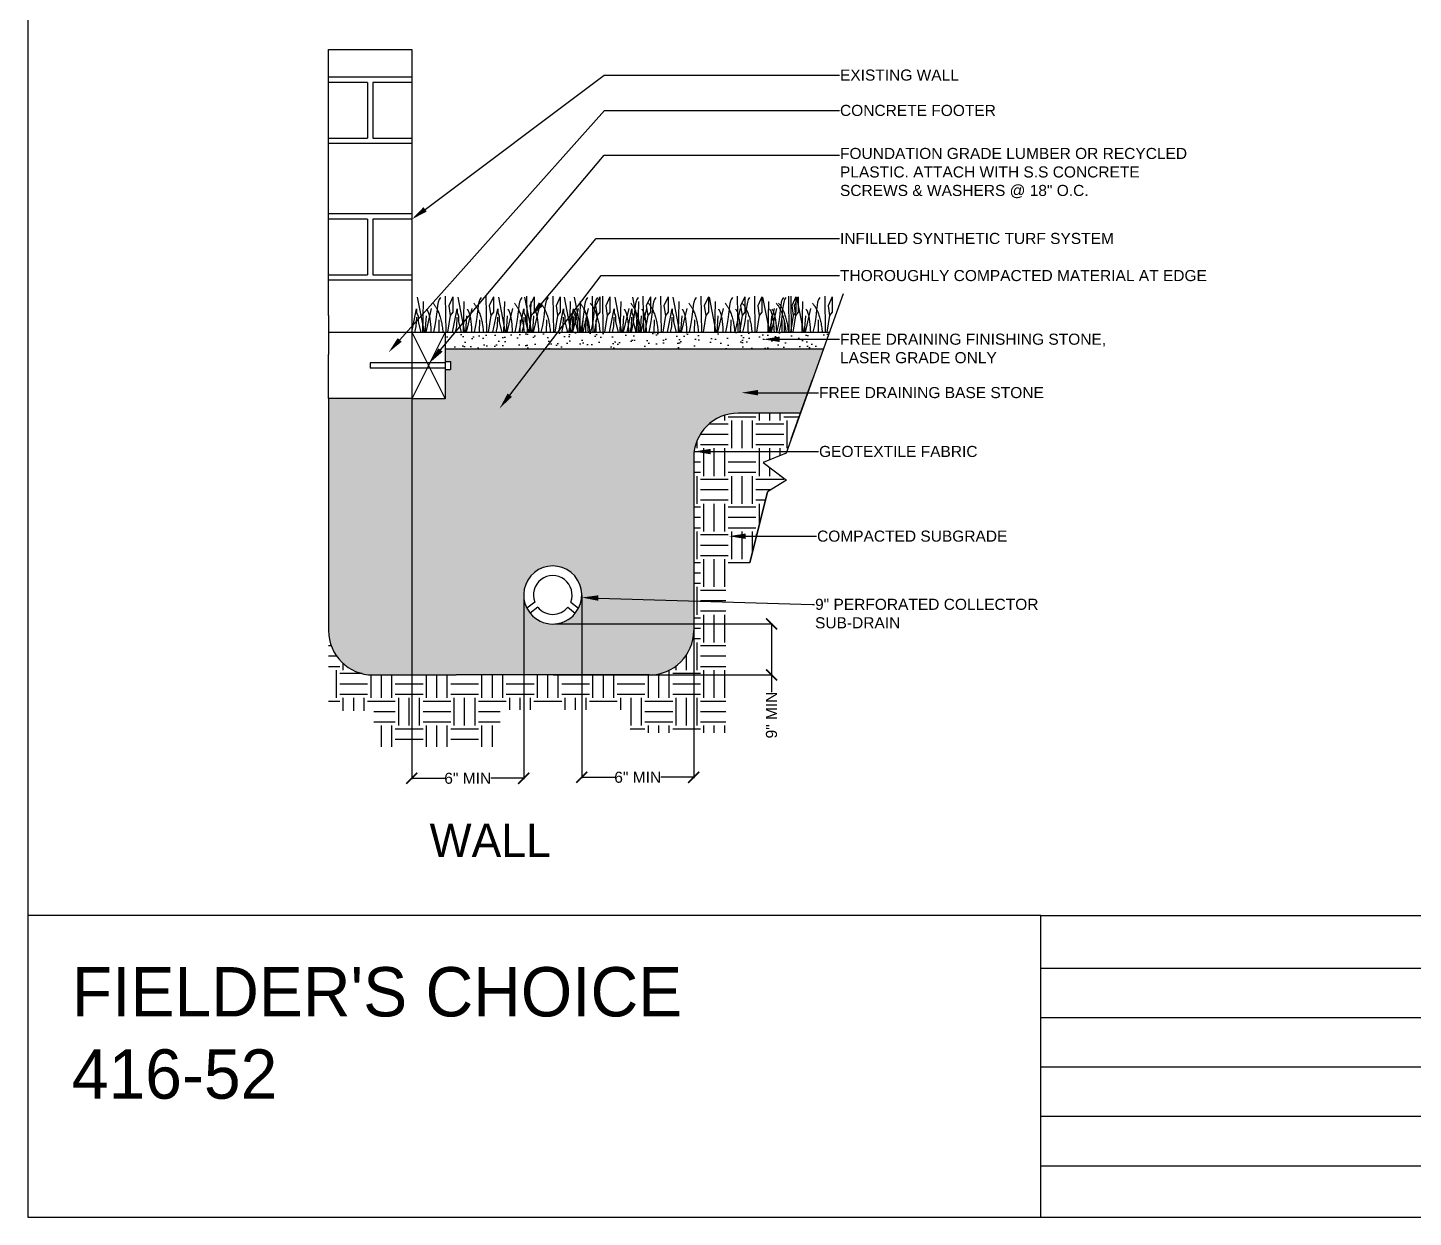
# Model space of a CAD drawing. Header units: inches. Extents: x 0 to 21.9, y 0 to 8.2.
# Drawn here: x -0.04 to 5.22, y -0.04 to 4.48 of the extents above; entities that cross this region are included whole.
import ezdxf
from ezdxf import colors
from ezdxf.entities.mleader import LeaderData, LeaderLine
from ezdxf.math import Vec2, Vec3

# ---------------------------------------------------------------- set-up
doc = ezdxf.new("R2010")
doc.units = ezdxf.units.IN
doc.header["$LTSCALE"] = 0.25
doc.header["$MEASUREMENT"] = 0
doc.linetypes.add('ACAD_ISO04W100', pattern=[30, 24, -3, 0, -3])
doc.layers.add('detail', color=7, linetype='Continuous')
doc.styles.add('Annotative', font='arial.ttf')
doc.styles.get("Standard").update_dxf_attribs({"font": 'bgothl.ttf'})
doc.dimstyles.new('Copy of Standard', dxfattribs={"dimtxt": 2, "dimasz": 2, "dimexe": 0.18, "dimexo": 0.0625, "dimgap": 0.09, "dimtad": 0, "dimdec": 4, "dimzin": 0, "dimdsep": 46, "dimlunit": 4, "dimtxsty": 'Standard', "dimblk": 'ARCHTICK', "dimcen": 0.09, "dimadec": 0, "dimazin": 0, "dimtfac": 1, "dimtdec": 4, "dimtofl": 0, "dimtmove": 0, "dimatfit": 3, "dimfxl": 1, "dimtolj": 1, "dimtzin": 0, "dimarcsym": 0})

# ---------------------------------------------------------------- blocks, each defined once
blk = doc.blocks.new('_ArchTick')
at = {"color": 0, "linetype": 'ByBlock', "const_width": 0.15}
blk.add_lwpolyline([(-0.5, -0.5), (0.5, 0.5)], dxfattribs=at)
blk = doc.blocks.new('*D20')
at = {"color": 0, "lineweight": -2, "transparency": 16777216}
for p, q in [((2.0641, 2.3206), (2.0641, 1.6254)), ((2.4891, 2.3206), (2.4891, 1.6254)), ((2.0641, 1.6292), (2.1893, 1.6292)), ((2.4891, 1.6292), (2.364, 1.6292))]:
    blk.add_line(p, q, dxfattribs=at)
at = {"layer": 'Defpoints', "color": 0, "transparency": 16777216}
for p in [(2.0641, 2.3219), (2.4891, 2.3219), (2.4891, 1.6292)]:
    blk.add_point(p, dxfattribs=at)
at = {"color": 0, "lineweight": -2, "transparency": 16777216, "xscale": 0.04214501527345906, "yscale": 0.04214501527345906, "zscale": 0.04214501527345906, "rotation": 180}
blk.add_blockref('_ArchTick', (2.0641, 1.6292), dxfattribs=at)
at = {"color": 0, "lineweight": -2, "transparency": 16777216, "xscale": 0.04214501527345906, "yscale": 0.04214501527345906, "zscale": 0.04214501527345906}
blk.add_blockref('_ArchTick', (2.4891, 1.6292), dxfattribs=at)
at = {"color": 0, "transparency": 16777216, "insert": (2.2766, 1.6292), "char_height": 0.04215, "attachment_point": 5, "style": 'Annotative'}
blk.add_mtext('\\A1;6" MIN', dxfattribs=at)
blk = doc.blocks.new('*D21')
at = {"color": 0, "lineweight": -2, "transparency": 16777216}
for p, q in [((1.4185, 2.8132), (1.4185, 1.6216)), ((1.8435, 2.3206), (1.8435, 1.6216)), ((1.4185, 1.6254), (1.5437, 1.6254)), ((1.8435, 1.6254), (1.7183, 1.6254))]:
    blk.add_line(p, q, dxfattribs=at)
at = {"layer": 'Defpoints', "color": 0, "transparency": 16777216}
for p in [(1.4185, 2.8145), (1.8435, 2.3219), (1.4185, 1.6254)]:
    blk.add_point(p, dxfattribs=at)
at = {"color": 0, "lineweight": -2, "transparency": 16777216, "xscale": 0.04214501527345906, "yscale": 0.04214501527345906, "zscale": 0.04214501527345906, "rotation": 180}
blk.add_blockref('_ArchTick', (1.4185, 1.6254), dxfattribs=at)
at = {"color": 0, "lineweight": -2, "transparency": 16777216, "xscale": 0.04214501527345906, "yscale": 0.04214501527345906, "zscale": 0.04214501527345906}
blk.add_blockref('_ArchTick', (1.8435, 1.6254), dxfattribs=at)
at = {"color": 0, "transparency": 16777216, "insert": (1.631, 1.6254), "char_height": 0.04215, "attachment_point": 5, "style": 'Annotative'}
blk.add_mtext('\\A1;6" MIN', dxfattribs=at)
blk = doc.blocks.new('*D22')
at = {"color": 0, "lineweight": -2, "transparency": 16777216}
for p, q in [((1.9613, 2.2118), (2.7886, 2.2118)), ((2.7848, 2.2118), (2.7848, 2.0182)), ((1.9551, 2.0182), (2.7886, 2.0182)), ((2.7848, 2.0182), (2.7848, 1.9531))]:
    blk.add_line(p, q, dxfattribs=at)
at = {"layer": 'Defpoints', "color": 0, "transparency": 16777216}
for p in [(1.96, 2.2118), (1.9538, 2.0182), (2.7848, 2.0182)]:
    blk.add_point(p, dxfattribs=at)
at = {"color": 0, "lineweight": -2, "transparency": 16777216, "xscale": 0.04214501527345906, "yscale": 0.04214501527345906, "zscale": 0.04214501527345906}
for p, rotation in [((2.7848, 2.2118), 90), ((2.7848, 2.0182), 270)]:
    blk.add_blockref('_ArchTick', p, dxfattribs=dict(at, rotation=rotation))
at = {"color": 0, "transparency": 16777216, "insert": (2.7848, 1.8659), "char_height": 0.04215, "attachment_point": 5, "rotation": 90, "style": 'Annotative'}
blk.add_mtext('\\A1;9" MIN', dxfattribs=at)

msp = doc.modelspace()

# ---------------------------------------------------------------- hatches: boundary and pattern name
h = msp.add_hatch()
h.set_pattern_fill('AR-SAND', color=256, scale=1.5, angle=90)
h.set_pattern_definition([(127.5, (-3882.573967, 336.351594), (-0.0609045129, -0.001991142), [0, -0.0480453174, 0, -0.0537348945, 0, -0.05136423736]), (97.5, (-3882.57397, 336.351594), (-0.0892045418, 0.0559404497), [0, -0.0259191844, 0, -0.0433040032, 0, -0.01659459976]), (57.5, (-3882.57397, 336.312715), (-0.0001788757, 0.09843416725), [0, -0.0158043807, 0, -0.0568957706, 0, -0.0742805894]), (47.5, (-3882.57397, 336.312715), (-0.0277422376, 0.0950199387), [0, -0.00790219036, 0, -0.0372983385, 0, -0.04267182796])])
h.paths.add_polyline_path([(2.9818362, 3.2570441), (3.0044968, 3.3202616), (1.5449284, 3.3202616), (1.5449284, 3.2570441)])
h = msp.add_hatch()
h.set_pattern_fill('GRAVEL', color=251, scale=6, angle=90)
h.set_pattern_definition([(318.0127875, (-3889.400875, 341.932234), (1.137915412383, -1.011480366563), [0.0170100653, -1.6839995075]), (274.96974073, (-3889.388232, 341.9208553), (-0.12643504582, 1.5172205498445), [0.029189806, -2.8897898945]), (222.51044708, (-3889.385703, 341.891775), (1.390785504024, 1.264350458204), [0.0205821082, -2.0376313197]), (357.273689, (-3889.3540944, 341.8424656), (-2.528700916408, 0.12643504582), [0.026581451, -2.6315631647]), (22.83365418, (-3889.327543, 341.841201), (-1.517220549845, -0.632175229102), [0.026065217, -2.5804600266]), (87.273689, (-3889.3035203, 341.851316), (-0.12643504582, -2.528700916408), [0.026581451, -2.6315631647]), (127.69424047, (-3889.302256, 341.8778674), (1.264350458204, -1.643655595665), [0.0351526094, -3.4801054875]), (162.25532837, (-3889.32375, 341.905683), (-2.7815710080483, 0.8850453207426), [0.0331876823, -3.285581749]), (211.42956562, (-3889.355359, 341.915798), (-1.643655595665, -1.011480366563), [0.026671473, -2.6404787405]), (265.2363583, (-3889.378117, 341.90189), (0.12643504582, 1.390785504024), [0.030449605, -1.4920299574]), (312.3974378, (-3889.3806457, 341.8715456), (1.390785504024, -1.5172205498445), [0.039377942, -3.8984191815]), (228.81407483, (-3889.35283, 341.967636), (-0.758610274922, -0.885045320743), [0.013440172, -1.330582801]), (261.46923439, (-3889.3616805, 341.9575214), (0.252870091641, 1.643655595665), [0.0255698444, -2.5314207133]), (315, (-3889.36547, 341.93223), (0.1264350458, -2e-17), [0.0178805706, -0.160925586]), (293.1985905, (-3889.380646, 341.923384), (-0.25287009164, 0.6321752291), [0.0096290402, -0.9532715814]), (21.8014095, (-3889.376853, 341.914534), (-0.37930513746, -0.12643504582), [0.0136174337, -0.6672561254]), (120.96375653, (-3889.36421, 341.91959), (-0.25287009164, 0.37930513746), [0.022117156, -0.715119514]), (251.5650512, (-3889.37559, 341.938556), (0.1264350458, 0.25287009164), [0.0159928954, -0.3838298255]), (106.38954033, (-3889.376853, 341.841201), (-0.379305137461, 1.264350458204), [0.02240429, -2.21803043]), (160.34617594, (-3889.383174, 341.862695), (1.390785504025, -0.505740183282), [0.0187959603, -1.860796123]), (23.1985905, (-3889.400875, 341.938556), (-0.6321752291, -0.25287009164), [0.019257954, -0.9436426676]), (73.61045967, (-3889.3831744, 341.946142), (-0.379305137461, -1.264350458204), [0.02240429, -2.21803043]), (69.4439548, (-3889.298463, 341.841201), (-0.25287009164, -0.6321752291), [0.0216052206, -1.0586562844]), (24.77514057, (-3889.290877, 341.861431), (-1.390785504024, -0.632175229102), [0.018102717, -1.792171645]), (156.8014095, (-3889.27444, 341.93982), (-0.6321752291, 0.25287009164), [0.019257954, -0.9436426676]), (107.35402464, (-3889.292141, 341.947407), (0.505740183282, -1.643655595665), [0.021194433, -2.098243145]), (159.4439548, (-3889.27444, 341.877867), (0.6321752291, -0.25287009164), [0.0108026103, -1.0694588947]), (191.3099325, (-3889.27444, 341.932234), (-0.50574018328, -0.12643504582), [0.006446923, -0.638247843]), (255.9637565, (-3889.280762, 341.93097), (0.12643504582, 0.37930513746), [0.026065217, -0.495239832]), (276.00900596, (-3889.287084, 341.905683), (-0.12643504582, 1.264350458204), [0.0241554155, -2.3913827432]), (33.6900675, (-3889.35283, 341.91959), (-0.25287009164, -0.12643504582), [0.018234715, -0.4376333255]), (83.15722659, (-3889.337658, 341.9297057), (0.252870091641, 2.1493957789464), [0.031835586, -3.1517175226]), (150.9453959, (-3889.333865, 341.961314), (0.885045320743, -0.50574018328), [0.0130172466, -1.288711222]), (180, (-3889.34524, 341.96764), (-0.126435046, -0.126435046), [0.0075861027, -0.118848943]), (210.25643716, (-3889.290877, 341.903154), (0.885045320743, 0.505740183282), [0.0175648623, -1.73892693]), (138.0127875, (-3889.306049, 341.894304), (-1.137915412383, 1.011480366563), [0.0340201306, -1.666989442]), (90, (-3889.33134, 341.91706), (-0.126435046, 0.126435046), [0.032873112, -0.093561934]), (55.30484647, (-3889.331336, 341.949935), (0.885045320743, 1.264350458204), [0.019991151, -1.9791224535]), (344.0546041, (-3889.319957, 341.966372), (0.50574018328, -0.12643504582), [0.0184091955, -0.902051832]), (297.64597536, (-3889.302256, 341.9613145), (1.264350458204, -2.402265870587), [0.029973324, -2.9673640436]), (265.42607874, (-3889.288348, 341.934763), (-0.1264350458204, -1.643655595665), [0.031709783, -3.139265034])])
h.paths.add_polyline_path([(1.5449284, 3.0673915), (1.4184933, 3.0673915), (1.4184933, 3.0687085), (1.1024057, 3.0687085), (1.1024057, 2.1868201, 0.414213562), (1.2709858, 2.0182401), (1.5870734, 2.0182401), (2.3205646, 2.0182401, 0.414213562), (2.4891447, 2.1868201), (2.4891447, 2.8443198, -0.414213562), (2.6577248, 3.0128999), (2.8943215, 3.0128999), (2.9818362, 3.2570441), (1.5449284, 3.2570441), (1.5449284, 3.2096309), (1.5660009, 3.2096309), (1.5660009, 3.1780222), (1.5449284, 3.1780222)])
h.paths.add_polyline_path([(2.0518471, 2.271351), (2.0395934, 2.2525644, -0.477502762), (1.8680446, 2.2525644), (1.8557909, 2.271351, -1.640800643)], flags=16)
h = msp.add_hatch()
h.set_pattern_fill('EARTH', color=22, scale=20, angle=90)
h.set_pattern_definition([(90, (-3889.27444, 336.35159), (-0.1053625382, 0.1053625382), [0.105362538, -0.105362538]), (90, (-3889.31395, 336.35159), (-0.1053625382, 0.1053625382), [0.105362538, -0.105362538]), (90, (-3889.35346, 336.35159), (-0.1053625382, 0.1053625382), [0.105362538, -0.105362538]), (180, (-3889.36663, 336.36476), (-0.1053625382, -0.1053625382), [0.105362538, -0.105362538]), (180, (-3889.36663, 336.40428), (-0.1053625382, -0.1053625382), [0.105362538, -0.105362538]), (180, (-3889.36663, 336.44379), (-0.1053625382, -0.1053625382), [0.105362538, -0.105362538])])
h.paths.add_polyline_path([(2.611361, 2.2862188), (2.4891447, 2.2862188), (2.4891447, 2.1868201, -0.414213562), (2.3205646, 2.0182401), (1.5870734, 2.0182401), (1.2709858, 2.0182401, -0.414213562), (1.1024057, 2.1868201), (1.1024057, 1.8823501), (1.2742922, 1.8823501), (1.2742922, 1.7448582), (1.7540862, 1.7448582), (1.7540862, 1.8858758), (2.2479874, 1.8858758), (2.2479874, 1.7977395), (2.611361, 1.7977395)])
h.paths.add_polyline_path([(2.8943215, 3.0128999), (2.6577248, 3.0128999, 0.414213562), (2.4891447, 2.8443198), (2.4891447, 2.2862188), (2.611361, 2.2862188), (2.611361, 2.4435217), (2.7023947, 2.4435217), (2.7692483, 2.7142939), (2.841394, 2.7582506), (2.7534228, 2.8250636), (2.8398307, 2.8608839)])

# ---------------------------------------------------------------- linework, layer by layer
at = {"color": 7}
for p, q in [((1.1024057, 3.3834791), (1.1024057, 4.3949595)), ((1.1024057, 4.3949595), (1.4184933, 4.3949595)), ((1.4184933, 4.3949595), (1.4184933, 3.3834791)), ((1.4184933, 4.289597), (1.1024057, 4.289597)), ((1.2499133, 4.2685245), (1.1024057, 4.2685245)), ((1.2499133, 4.2685245), (1.2499133, 4.0577994)), ((1.4184933, 4.2685245), (1.2709858, 4.2685245)), ((1.2709858, 4.2685245), (1.2709858, 4.0577994)), ((1.1024057, 4.0577994), (1.2499133, 4.0577994)), ((1.2709858, 4.0577994), (1.4184933, 4.0577994)), ((1.4184933, 4.0367269), (1.1024057, 4.0367269)), ((1.4184933, 3.7702824), (1.1024057, 3.7702824)), ((1.2499133, 3.7492099), (1.1024057, 3.7492099)), ((1.2499133, 3.7492099), (1.2499133, 3.5384848)), ((1.4184933, 3.7492099), (1.2709858, 3.7492099)), ((1.2709858, 3.7492099), (1.2709858, 3.5384848)), ((1.1024057, 3.5384848), (1.2499133, 3.5384848)), ((1.2709858, 3.5384848), (1.4184933, 3.5384848)), ((1.4184933, 3.5174123), (1.1024057, 3.5174123)), ((1.1024057, 3.3834791), (1.1024057, 3.2359716)), ((1.4184933, 3.3834791), (1.4184933, 3.3202616)), ((1.4184933, 3.3202616), (1.5449284, 3.3202616)), ((1.4184933, 3.3202616), (1.5449284, 3.0673915)), ((1.5449284, 3.3202616), (1.4184933, 3.0673915)), ((1.4184933, 3.3202616), (1.4184933, 2.8145214)), ((1.5449284, 3.3202616), (1.5449284, 3.0673915)), ((1.1024057, 3.0687085), (1.1024057, 3.2359716)), ((1.5449284, 3.2043628), (1.2604495, 3.2043628)), ((1.2604495, 3.2043628), (1.2604495, 3.1832903)), ((1.5449284, 3.1832903), (1.2604495, 3.1832903)), ((1.5449284, 3.2096309), (1.5660009, 3.2096309)), ((1.5449284, 3.1780222), (1.5660009, 3.1780222)), ((1.5660009, 3.2096309), (1.5660009, 3.1780222)), ((1.4184933, 3.0687085), (1.1024057, 3.0687085)), ((1.5449284, 3.0673915), (1.4184933, 3.0673915)), ((1.8853059, 2.2952098), (1.8557909, 2.271351)), ((1.8966367, 2.2756772), (1.8680446, 2.2525644)), ((2.0110013, 2.2756772), (2.0395934, 2.2525644)), ((2.0223322, 2.2952098), (2.0518471, 2.271351))]:
    msp.add_line(p, q, dxfattribs=at)
at = {"color": 92}
for p, q in [((1.4387507, 3.4531506), (1.4649991, 3.3202616)), ((1.4618498, 3.4369457), (1.458929, 3.3202616)), ((1.5458825, 3.4570792), (1.5478505, 3.3202616)), ((1.5743858, 3.4546234), (1.5586585, 3.4207396)), ((1.5586585, 3.4207396), (1.5640653, 3.3834182)), ((1.5743858, 3.4546234), (1.5743858, 3.4374366)), ((1.5743858, 3.4374366), (1.5743858, 3.3961867)), ((1.5929898, 3.4531506), (1.6192382, 3.3202616)), ((1.6160889, 3.4369457), (1.6131681, 3.3202616)), ((1.7001216, 3.4570792), (1.7020896, 3.3202616)), ((1.7286249, 3.4546234), (1.7128976, 3.4207396)), ((1.7128976, 3.4207396), (1.7183044, 3.3834182)), ((1.7286249, 3.4546234), (1.7286249, 3.4374366)), ((1.7286249, 3.4374366), (1.7286249, 3.3961867)), ((1.7472289, 3.4531506), (1.7734773, 3.3202616)), ((1.770328, 3.4369457), (1.7674071, 3.3202616)), ((1.8470289, 3.4531506), (1.8732773, 3.3202616)), ((1.8543607, 3.4570792), (1.8563287, 3.3202616)), ((1.882864, 3.4546234), (1.8671367, 3.4207396)), ((1.8671367, 3.4207396), (1.8725435, 3.3834182)), ((1.870128, 3.4369457), (1.8672072, 3.3202616)), ((1.882864, 3.4546234), (1.882864, 3.4374366)), ((1.882864, 3.4374366), (1.882864, 3.3961867)), ((1.9541608, 3.4570792), (1.9561288, 3.3202616)), ((1.982664, 3.4546234), (1.9669367, 3.4207396)), ((1.9669367, 3.4207396), (1.9723435, 3.3834182)), ((1.982664, 3.4546234), (1.982664, 3.4374366)), ((1.982664, 3.4374366), (1.982664, 3.3961867)), ((1.9967277, 3.4531506), (2.0229761, 3.3202616)), ((2.0198267, 3.4369457), (2.0169059, 3.3202616)), ((2.0352635, 3.4531506), (2.0615118, 3.3202616)), ((2.0583625, 3.4369457), (2.0554417, 3.3202616)), ((2.1038595, 3.4570792), (2.1058275, 3.3202616)), ((2.1323627, 3.4546234), (2.1166354, 3.4207396)), ((2.1166354, 3.4207396), (2.1220423, 3.3834182)), ((2.1323627, 3.4546234), (2.1323627, 3.4374366)), ((2.1323627, 3.4374366), (2.1323627, 3.3961867)), ((2.1423953, 3.4570792), (2.1443633, 3.3202616)), ((2.1708985, 3.4546234), (2.1551712, 3.4207396)), ((2.1551712, 3.4207396), (2.160578, 3.3834182)), ((2.1708985, 3.4546234), (2.1708985, 3.4374366)), ((2.1708985, 3.4374366), (2.1708985, 3.3961867)), ((2.1890866, 3.4531506), (2.215335, 3.3202616)), ((2.2121857, 3.4369457), (2.2092649, 3.3202616)), ((2.2562563, 3.4531506), (2.2825047, 3.3202616)), ((2.2793554, 3.4369457), (2.2764345, 3.3202616)), ((2.2962184, 3.4570792), (2.2981864, 3.3202616)), ((2.3247217, 3.4546234), (2.3089944, 3.4207396)), ((2.3089944, 3.4207396), (2.3144012, 3.3834182)), ((2.3247217, 3.4546234), (2.3247217, 3.4374366)), ((2.3247217, 3.4374366), (2.3247217, 3.3961867)), ((2.3633881, 3.4570792), (2.3653561, 3.3202616)), ((2.3918914, 3.4546234), (2.376164, 3.4207396)), ((2.376164, 3.4207396), (2.3815709, 3.3834182)), ((2.3918914, 3.4546234), (2.3918914, 3.4374366)), ((2.3918914, 3.4374366), (2.3918914, 3.3961867)), ((2.4096076, 3.4531506), (2.435856, 3.3202616)), ((2.4327066, 3.4369457), (2.4297858, 3.3202616)), ((2.5167394, 3.4570792), (2.5187074, 3.3202616)), ((2.5167394, 3.4570792), (2.5187074, 3.3202616)), ((2.5452426, 3.4546234), (2.5295153, 3.4207396)), ((2.5452426, 3.4546234), (2.5295153, 3.4207396)), ((2.5295153, 3.4207396), (2.5349222, 3.3834182)), ((2.5295153, 3.4207396), (2.5349222, 3.3834182)), ((2.5452426, 3.4546234), (2.5452426, 3.4374366)), ((2.5452426, 3.4546234), (2.5452426, 3.4374366)), ((2.5452426, 3.4374366), (2.5452426, 3.3961867)), ((2.5452426, 3.4374366), (2.5452426, 3.3961867)), ((2.5475607, 3.4531506), (2.573809, 3.3202616)), ((2.5475607, 3.4531506), (2.573809, 3.3202616)), ((2.5706597, 3.4369457), (2.5677389, 3.3202616)), ((2.5706597, 3.4369457), (2.5677389, 3.3202616)), ((2.6546925, 3.4570792), (2.6566605, 3.3202616)), ((2.6546925, 3.4570792), (2.6566605, 3.3202616)), ((2.6831957, 3.4546234), (2.6674684, 3.4207396)), ((2.6831957, 3.4546234), (2.6674684, 3.4207396)), ((2.6674684, 3.4207396), (2.6728753, 3.3834182)), ((2.6674684, 3.4207396), (2.6728753, 3.3834182)), ((2.6831957, 3.4546234), (2.6831957, 3.4374366)), ((2.6831957, 3.4546234), (2.6831957, 3.4374366)), ((2.6831957, 3.4374366), (2.6831957, 3.3961867)), ((2.6831957, 3.4374366), (2.6831957, 3.3961867)), ((2.7197962, 3.4570792), (2.7217642, 3.3202616)), ((2.7482995, 3.4546234), (2.7325722, 3.4207396)), ((2.7325722, 3.4207396), (2.737979, 3.3834182)), ((2.7482995, 3.4546234), (2.7482995, 3.4374366)), ((2.7482995, 3.4374366), (2.7482995, 3.3961867)), ((2.7506175, 3.4531506), (2.7768659, 3.3202616)), ((2.7737166, 3.4369457), (2.7707958, 3.3202616)), ((2.8487286, 3.4570792), (2.8506966, 3.3202616)), ((2.8577493, 3.4570792), (2.8597173, 3.3202616)), ((2.8772318, 3.4546234), (2.8615045, 3.4207396)), ((2.8615045, 3.4207396), (2.8669114, 3.3834182)), ((2.8862526, 3.4546234), (2.8705253, 3.4207396)), ((2.8705253, 3.4207396), (2.8759321, 3.3834182)), ((2.8772318, 3.4546234), (2.8772318, 3.4374366)), ((2.8772318, 3.4374366), (2.8772318, 3.3961867)), ((2.8795499, 3.4531506), (2.9057982, 3.3202616)), ((2.8862526, 3.4546234), (2.8862526, 3.4374366)), ((2.8862526, 3.4374366), (2.8862526, 3.3961867)), ((2.9026489, 3.4369457), (2.8997281, 3.3202616)), ((2.9866817, 3.4570792), (2.9886497, 3.3202616)), ((3.0151849, 3.4546234), (2.9994576, 3.4207396)), ((2.9994576, 3.4207396), (3.0048644, 3.3834182)), ((3.0151849, 3.4546234), (3.0151849, 3.4374366)), ((3.0151849, 3.4374366), (3.0151849, 3.3961867)), ((1.4184933, 3.3202616), (1.4362953, 3.4089541)), ((1.4358047, 3.3780169), (1.4343303, 3.3421683)), ((1.4362953, 3.4089541), (1.4362953, 3.3952037)), ((1.4362953, 3.3952037), (1.4421927, 3.3814545)), ((1.4421927, 3.3814545), (1.4421927, 3.3593562)), ((1.4726608, 3.3824364), (1.4684089, 3.3202616)), ((1.492318, 3.4104268), (1.4713331, 3.3202616)), ((1.5640653, 3.3834182), (1.5538515, 3.3202616)), ((1.5743858, 3.3961867), (1.5640653, 3.3834182)), ((1.5727324, 3.3202616), (1.5905343, 3.4089541)), ((1.5900438, 3.3780169), (1.5885694, 3.3421683)), ((1.5905343, 3.4089541), (1.5905343, 3.3952037)), ((1.5905343, 3.3952037), (1.5964318, 3.3814545)), ((1.5964318, 3.3814545), (1.5964318, 3.3593562)), ((1.6268999, 3.3824364), (1.622648, 3.3202616)), ((1.6465571, 3.4104268), (1.6255722, 3.3202616)), ((1.7183044, 3.3834182), (1.7080905, 3.3202616)), ((1.7286249, 3.3961867), (1.7183044, 3.3834182)), ((1.7269715, 3.3202616), (1.7447734, 3.4089541)), ((1.7442829, 3.3780169), (1.7428085, 3.3421683)), ((1.7447734, 3.4089541), (1.7447734, 3.3952037)), ((1.7447734, 3.3952037), (1.7506708, 3.3814545)), ((1.7506708, 3.3814545), (1.7506708, 3.3593562)), ((1.781139, 3.3824364), (1.7768871, 3.3202616)), ((1.8007961, 3.4104268), (1.7798113, 3.3202616)), ((1.8267715, 3.3202616), (1.8445735, 3.4089541)), ((1.8440829, 3.3780169), (1.8426086, 3.3421683)), ((1.8445735, 3.4089541), (1.8445735, 3.3952037)), ((1.8445735, 3.3952037), (1.8504709, 3.3814545)), ((1.8504709, 3.3814545), (1.8504709, 3.3593562)), ((1.8725435, 3.3834182), (1.8623296, 3.3202616)), ((1.882864, 3.3961867), (1.8725435, 3.3834182)), ((1.880939, 3.3824364), (1.8766871, 3.3202616)), ((1.9005962, 3.4104268), (1.8796113, 3.3202616)), ((1.9723435, 3.3834182), (1.9621297, 3.3202616)), ((1.982664, 3.3961867), (1.9723435, 3.3834182)), ((1.9764703, 3.3202616), (1.9942722, 3.4089541)), ((1.9937816, 3.3780169), (1.9923073, 3.3421683)), ((1.9942722, 3.4089541), (1.9942722, 3.3952037)), ((1.9942722, 3.3952037), (2.0001696, 3.3814545)), ((2.0001696, 3.3814545), (2.0001696, 3.3593562)), ((2.015006, 3.3202616), (2.032808, 3.4089541)), ((2.0306378, 3.3824364), (2.0263859, 3.3202616)), ((2.0502949, 3.4104268), (2.02931, 3.3202616)), ((2.0323174, 3.3780169), (2.0308431, 3.3421683)), ((2.032808, 3.4089541), (2.032808, 3.3952037)), ((2.032808, 3.3952037), (2.0387054, 3.3814545)), ((2.0387054, 3.3814545), (2.0387054, 3.3593562)), ((2.0691735, 3.3824364), (2.0649217, 3.3202616)), ((2.0888307, 3.4104268), (2.0678458, 3.3202616)), ((2.1220423, 3.3834182), (2.1118284, 3.3202616)), ((2.1323627, 3.3961867), (2.1220423, 3.3834182)), ((2.160578, 3.3834182), (2.1503642, 3.3202616)), ((2.1708985, 3.3961867), (2.160578, 3.3834182)), ((2.1688292, 3.3202616), (2.1866312, 3.4089541)), ((2.1861406, 3.3780169), (2.1846662, 3.3421683)), ((2.1866312, 3.4089541), (2.1866312, 3.3952037)), ((2.1866312, 3.3952037), (2.1925286, 3.3814545)), ((2.1925286, 3.3814545), (2.1925286, 3.3593562)), ((2.2229967, 3.3824364), (2.2187448, 3.3202616)), ((2.2426539, 3.4104268), (2.221669, 3.3202616)), ((2.2359989, 3.3202616), (2.2538008, 3.4089541)), ((2.2533103, 3.3780169), (2.2518359, 3.3421683)), ((2.2538008, 3.4089541), (2.2538008, 3.3952037)), ((2.2538008, 3.3952037), (2.2596982, 3.3814545)), ((2.2596982, 3.3814545), (2.2596982, 3.3593562)), ((2.2901664, 3.3824364), (2.2859145, 3.3202616)), ((2.3098235, 3.4104268), (2.2888387, 3.3202616)), ((2.3144012, 3.3834182), (2.3041874, 3.3202616)), ((2.3247217, 3.3961867), (2.3144012, 3.3834182)), ((2.3815709, 3.3834182), (2.371357, 3.3202616)), ((2.3918914, 3.3961867), (2.3815709, 3.3834182)), ((2.3893502, 3.3202616), (2.4071521, 3.4089541)), ((2.4066615, 3.3780169), (2.4051872, 3.3421683)), ((2.4071521, 3.4089541), (2.4071521, 3.3952037)), ((2.4071521, 3.3952037), (2.4130495, 3.3814545)), ((2.4130495, 3.3814545), (2.4130495, 3.3593562)), ((2.4435177, 3.3824364), (2.4392658, 3.3202616)), ((2.4631748, 3.4104268), (2.44219, 3.3202616)), ((2.4631748, 3.4104268), (2.44219, 3.3202616)), ((2.5349222, 3.3834182), (2.5247083, 3.3202616)), ((2.5349222, 3.3834182), (2.5247083, 3.3202616)), ((2.5452426, 3.3961867), (2.5349222, 3.3834182)), ((2.5452426, 3.3961867), (2.5349222, 3.3834182)), ((2.5814708, 3.3824364), (2.5772189, 3.3202616)), ((2.5814708, 3.3824364), (2.5772189, 3.3202616)), ((2.6011279, 3.4104268), (2.580143, 3.3202616)), ((2.6011279, 3.4104268), (2.580143, 3.3202616)), ((2.6662317, 3.4104268), (2.6452468, 3.3202616)), ((2.6728753, 3.3834182), (2.6626614, 3.3202616)), ((2.6728753, 3.3834182), (2.6626614, 3.3202616)), ((2.6831957, 3.3961867), (2.6728753, 3.3834182)), ((2.6831957, 3.3961867), (2.6728753, 3.3834182)), ((2.737979, 3.3834182), (2.7277652, 3.3202616)), ((2.7482995, 3.3961867), (2.737979, 3.3834182)), ((2.795164, 3.4104268), (2.7741791, 3.3202616)), ((2.7845276, 3.3824364), (2.7802757, 3.3202616)), ((2.8041848, 3.4104268), (2.7831999, 3.3202616)), ((2.8669114, 3.3834182), (2.8566975, 3.3202616)), ((2.8759321, 3.3834182), (2.8657182, 3.3202616)), ((2.8772318, 3.3961867), (2.8669114, 3.3834182)), ((2.8862526, 3.3961867), (2.8759321, 3.3834182)), ((2.91346, 3.3824364), (2.9092081, 3.3202616)), ((2.9331171, 3.4104268), (2.9121322, 3.3202616)), ((3.0048644, 3.3834182), (2.9946506, 3.3202616)), ((3.0151849, 3.3961867), (3.0048644, 3.3834182)), ((1.4343303, 3.3421683), (1.4299073, 3.3259633)), ((1.4299073, 3.3259633), (1.4313331, 3.3202616)), ((1.4421927, 3.3593562), (1.4522756, 3.3202616)), ((1.5213118, 3.3677042), (1.5206906, 3.3202616)), ((1.5885694, 3.3421683), (1.5841464, 3.3259633)), ((1.5841464, 3.3259633), (1.5855722, 3.3202616)), ((1.5964318, 3.3593562), (1.6065147, 3.3202616)), ((1.6755509, 3.3677042), (1.6749297, 3.3202616)), ((1.7428085, 3.3421683), (1.7383855, 3.3259633)), ((1.7383855, 3.3259633), (1.7398113, 3.3202616)), ((1.7506708, 3.3593562), (1.7607538, 3.3202616)), ((1.82979, 3.3677042), (1.8291688, 3.3202616)), ((1.8426086, 3.3421683), (1.8381855, 3.3259633)), ((1.8381855, 3.3259633), (1.8396113, 3.3202616)), ((1.8504709, 3.3593562), (1.8605538, 3.3202616)), ((1.92959, 3.3677042), (1.9289688, 3.3202616)), ((1.9923073, 3.3421683), (1.9878842, 3.3259633)), ((1.9878842, 3.3259633), (1.98931, 3.3202616)), ((2.0001696, 3.3593562), (2.0102525, 3.3202616)), ((2.0308431, 3.3421683), (2.02642, 3.3259633)), ((2.02642, 3.3259633), (2.0278458, 3.3202616)), ((2.0387054, 3.3593562), (2.0487883, 3.3202616)), ((2.0792887, 3.3677042), (2.0786675, 3.3202616)), ((2.1178245, 3.3677042), (2.1172033, 3.3202616)), ((2.1846662, 3.3421683), (2.1802432, 3.3259633)), ((2.1802432, 3.3259633), (2.181669, 3.3202616)), ((2.1925286, 3.3593562), (2.2026115, 3.3202616)), ((2.2518359, 3.3421683), (2.2474129, 3.3259633)), ((2.2474129, 3.3259633), (2.2488387, 3.3202616)), ((2.2596982, 3.3593562), (2.2697812, 3.3202616)), ((2.2716477, 3.3677042), (2.2710265, 3.3202616)), ((2.3388173, 3.3677042), (2.3381961, 3.3202616)), ((2.4051872, 3.3421683), (2.4007641, 3.3259633)), ((2.4007641, 3.3259633), (2.4021899, 3.3202616)), ((2.4130495, 3.3593562), (2.4231324, 3.3202616)), ((2.4921686, 3.3677042), (2.4915474, 3.3202616)), ((2.4921686, 3.3677042), (2.4915474, 3.3202616)), ((2.6301217, 3.3677042), (2.6295005, 3.3202616)), ((2.6301217, 3.3677042), (2.6295005, 3.3202616)), ((2.6952255, 3.3677042), (2.6946043, 3.3202616)), ((2.8241578, 3.3677042), (2.8235366, 3.3202616)), ((2.8331786, 3.3677042), (2.8325574, 3.3202616)), ((2.9621109, 3.3677042), (2.9614897, 3.3202616))]:
    msp.add_line(p, q, dxfattribs=at)
at = {"color": 7, "lineweight": 30}
for p, q in [((1.1024057, 3.3202616), (3.0044968, 3.3202616)), ((1.5449284, 3.2570441), (2.9818362, 3.2570441)), ((2.8593548, 2.9153512), (2.9402342, 3.1409848))]:
    msp.add_line(p, q, dxfattribs=at)
at = {"color": 7, "linetype": 'ACAD_ISO04W100', "lineweight": 30}
for p, q in [((1.1024057, 3.0687085), (1.1024057, 2.1868201)), ((1.2709858, 2.0182401), (1.5870734, 2.0182401))]:
    msp.add_line(p, q, dxfattribs=at)
at = {"lineweight": 30}
msp.add_lwpolyline([(10.6562877, 8.1849139), (-0.0401623, 8.1849139), (-0.0401623, -0.042387), (10.6562877, -0.042387)], close=True, dxfattribs=at)
at = {"color": 7, "lineweight": 30}
msp.add_lwpolyline([(3.0567667, 3.4660816), (2.8398307, 2.8608839), (2.7534228, 2.8250636), (2.841394, 2.7582506), (2.7692483, 2.7142939), (2.7023947, 2.4435217), (2.7692483, 2.7142939)], dxfattribs=at)
at = {"color": 7, "linetype": 'ACAD_ISO04W100', "lineweight": 30}
msp.add_lwpolyline([(2.8943215, 3.0128999), (2.6577248, 3.0128999, 0.414213562), (2.4891447, 2.8443198), (2.4891447, 2.1868201, -0.414213562), (2.3205646, 2.0182401), (1.5870734, 2.0182401)], format="xyb", dxfattribs=at)
at = {"color": 7}
msp.add_lwpolyline([(2.0518471, 2.271351, 1.640800643), (1.8557909, 2.271351), (1.8680446, 2.2525644, 0.477502762), (2.0395934, 2.2525644)], format="xyb", close=True, dxfattribs=at)
for start, end in [(338.7150302, 201.2849698), (338.7150302, 201.2849698), (218.9507915, 321.0492085), (218.9507915, 321.0492085)]:
    msp.add_arc((1.953819, 2.3219012), 0.0735288, start, end, dxfattribs=at)
at = {"color": 7, "linetype": 'ACAD_ISO04W100', "lineweight": 30}
msp.add_arc((1.2709858, 2.1868201), 0.1685801, 180, 270, dxfattribs=at)
at = {"color": 92}
for points, degree in [([(1.4996897, 3.4305614), (1.5299584, 3.395341), (1.5364369, 3.3202616)], 2), ([(1.5276998, 3.4526597), (1.5111501, 3.4338867), (1.5190262, 3.3911122), (1.500936, 3.3202616)], 3), ([(1.6539288, 3.4305614), (1.6841975, 3.395341), (1.690676, 3.3202616)], 2), ([(1.6819388, 3.4526597), (1.6653892, 3.4338867), (1.6732653, 3.3911122), (1.655175, 3.3202616)], 3), ([(1.8081679, 3.4305614), (1.8384366, 3.395341), (1.844915, 3.3202616)], 2), ([(1.8361779, 3.4526597), (1.8196283, 3.4338867), (1.8275044, 3.3911122), (1.8094141, 3.3202616)], 3), ([(1.9079679, 3.4305614), (1.9382366, 3.395341), (1.9447151, 3.3202616)], 2), ([(1.935978, 3.4526597), (1.9194283, 3.4338867), (1.9273045, 3.3911122), (1.9092142, 3.3202616)], 3), ([(2.0576667, 3.4305614), (2.0879354, 3.395341), (2.0944138, 3.3202616)], 2), ([(2.0856767, 3.4526597), (2.069127, 3.4338867), (2.0770032, 3.3911122), (2.0589129, 3.3202616)], 3), ([(2.0962024, 3.4305614), (2.1264711, 3.395341), (2.1329496, 3.3202616)], 2), ([(2.1242125, 3.4526597), (2.1076628, 3.4338867), (2.115539, 3.3911122), (2.0974487, 3.3202616)], 3), ([(2.2500256, 3.4305614), (2.2802943, 3.395341), (2.2867728, 3.3202616)], 2), ([(2.2780357, 3.4526597), (2.261486, 3.4338867), (2.2693621, 3.3911122), (2.2512719, 3.3202616)], 3), ([(2.3171953, 3.4305614), (2.347464, 3.395341), (2.3539424, 3.3202616)], 2), ([(2.3452053, 3.4526597), (2.3286557, 3.4338867), (2.3365318, 3.3911122), (2.3184415, 3.3202616)], 3), ([(2.4705466, 3.4305614), (2.5008153, 3.395341), (2.5072937, 3.3202616)], 2), ([(2.4705466, 3.4305614), (2.5008153, 3.395341), (2.5072937, 3.3202616)], 2), ([(2.4985566, 3.4526597), (2.4820069, 3.4338867), (2.4898831, 3.3911122), (2.4717928, 3.3202616)], 3), ([(2.4985566, 3.4526597), (2.4820069, 3.4338867), (2.4898831, 3.3911122), (2.4717928, 3.3202616)], 3), ([(2.6084997, 3.4305614), (2.6387684, 3.395341), (2.6452468, 3.3202616)], 2), ([(2.6084997, 3.4305614), (2.6387684, 3.395341), (2.6452468, 3.3202616)], 2), ([(2.6365097, 3.4526597), (2.61996, 3.4338867), (2.6278362, 3.3911122), (2.6097459, 3.3202616)], 3), ([(2.6365097, 3.4526597), (2.61996, 3.4338867), (2.6278362, 3.3911122), (2.6097459, 3.3202616)], 3), ([(2.6736034, 3.4305614), (2.7038721, 3.395341), (2.7103506, 3.3202616)], 2), ([(2.7016135, 3.4526597), (2.6850638, 3.4338867), (2.6929399, 3.3911122), (2.6748497, 3.3202616)], 3), ([(2.8025358, 3.4305614), (2.8328045, 3.395341), (2.8392829, 3.3202616)], 2), ([(2.8305458, 3.4526597), (2.8139961, 3.4338867), (2.8218723, 3.3911122), (2.803782, 3.3202616)], 3), ([(2.8115565, 3.4305614), (2.8418252, 3.395341), (2.8483037, 3.3202616)], 2), ([(2.8395665, 3.4526597), (2.8230169, 3.4338867), (2.830893, 3.3911122), (2.8128027, 3.3202616)], 3), ([(2.9404889, 3.4305614), (2.9707575, 3.395341), (2.977236, 3.3202616)], 2), ([(2.9684989, 3.4526597), (2.9519492, 3.4338867), (2.9598254, 3.3911122), (2.9417351, 3.3202616)], 3), ([(1.4746257, 3.4074813), (1.4885066, 3.3931903), (1.4915869, 3.3202616)], 2), ([(1.6288648, 3.4074813), (1.6427457, 3.3931903), (1.645826, 3.3202616)], 2), ([(1.7831039, 3.4074813), (1.7969848, 3.3931903), (1.8000651, 3.3202616)], 2), ([(1.882904, 3.4074813), (1.8967849, 3.3931903), (1.8998651, 3.3202616)], 2), ([(2.0326027, 3.4074813), (2.0464836, 3.3931903), (2.0495639, 3.3202616)], 2), ([(2.0711385, 3.4074813), (2.0850194, 3.3931903), (2.0880996, 3.3202616)], 2), ([(2.2249616, 3.4074813), (2.2388425, 3.3931903), (2.2419228, 3.3202616)], 2), ([(2.2921313, 3.4074813), (2.3060122, 3.3931903), (2.3090925, 3.3202616)], 2), ([(2.4454826, 3.4074813), (2.4593635, 3.3931903), (2.4624438, 3.3202616)], 2), ([(2.4454826, 3.4074813), (2.4593635, 3.3931903), (2.4624438, 3.3202616)], 2), ([(2.5834357, 3.4074813), (2.5973166, 3.3931903), (2.6003969, 3.3202616)], 2), ([(2.5834357, 3.4074813), (2.5973166, 3.3931903), (2.6003969, 3.3202616)], 2), ([(2.6485394, 3.4074813), (2.6624203, 3.3931903), (2.6655006, 3.3202616)], 2), ([(2.7774718, 3.4074813), (2.7913527, 3.3931903), (2.794433, 3.3202616)], 2), ([(2.7864925, 3.4074813), (2.8003734, 3.3931903), (2.8034537, 3.3202616)], 2), ([(2.9154249, 3.4074813), (2.9293058, 3.3931903), (2.932386, 3.3202616)], 2)]:
    msp.add_open_spline(points, degree=degree, dxfattribs=at)
at = {"layer": 'detail', "color": 7}
for p, q in [((3.8080627, 1.1045682), (6.8080627, 1.1045682)), ((3.8080627, 0.9037102), (6.8080627, 0.9037102)), ((3.8080627, 0.7162102), (6.8080627, 0.7162102)), ((3.8080627, 0.5287102), (6.8080627, 0.5287102)), ((3.8080627, 0.3412102), (6.8080627, 0.3412102)), ((3.8080627, 0.1537102), (6.8080627, 0.1537102))]:
    msp.add_line(p, q, dxfattribs=at)
at = {"layer": 'detail', "color": 7, "linetype": 'Continuous'}
msp.add_lwpolyline([(-0.0401623, -0.042387), (10.6562877, -0.042387), (10.6562877, 8.1849139), (-0.0401623, 8.1849139)], close=True, dxfattribs=at)
at = {"layer": 'detail', "color": 7}
msp.add_lwpolyline([(-0.0401623, -0.042387), (3.8080627, -0.042387), (3.8080627, 1.1045682), (-0.0401623, 1.1045682)], close=True, dxfattribs=at)

# ---------------------------------------------------------------- texts
at = {"color": 7, "insert": (1.4860899, 1.4530687), "char_height": 0.12643505, "attachment_point": 1}
msp.add_mtext_dynamic_manual_height_columns('WALL', width=1.280553094, gutter_width=0.2107251, heights=[0], dxfattribs=at)
at = {"layer": 'detail', "color": 7, "insert": (0.1272132, 0.9081893), "char_height": 0.187476191, "attachment_point": 1}
msp.add_mtext_dynamic_manual_height_columns("FIELDER'S CHOICE\\P416-52", width=4.377194757, gutter_width=0.1442716, heights=[0.9198222], dxfattribs=at)

# ---------------------------------------------------------------- dimensions: what is measured, and where the dimension line sits
at = {"color": 7}
for base, p1, p2, picture, middle in [((1.4184933, 1.6254084), (1.8435247, 2.3219012), (1.4184933, 2.8145214), '*D21', (1.631009, 1.6254084)), ((2.4891447, 1.6292015), (2.0641133, 2.3219012), (2.4891447, 2.3219012), '*D20', (2.276629, 1.6292015))]:
    dim = msp.add_linear_dim(base=base, p1=p1, p2=p2, text='6" MIN', dimstyle='Copy of Standard', override={"dimscale": 0.021073, "dimlfac": 47.455197, "dimtxsty": 'Annotative'}, dxfattribs=at)
    dim.commit()
    dim.dimension.update_dxf_attribs({"geometry": picture, "text_midpoint": middle})
dim = msp.add_linear_dim(base=(2.7848211, 2.0182401), p1=(1.959962, 2.2117781), p2=(1.953819, 2.0182401), angle=90, text='9" MIN', dimstyle='Copy of Standard', override={"dimscale": 0.021073, "dimlfac": 47.455197, "dimtxsty": 'Annotative'}, dxfattribs=at)
dim.commit()
dim.dimension.update_dxf_attribs({"geometry": '*D22', "text_midpoint": (2.7848211, 1.865863), "dimtype": 160})

# ---------------------------------------------------------------- leaders
ml = msp.add_multileader_mtext('Standard', dxfattribs=at)
ml.set_content('EXISTING WALL', color=7, style='Annotative')
ml.set_leader_properties()
ml.build(insert=Vec2(0, 0))
ml.multileader.update_dxf_attribs({"dogleg_length": 0.36, "arrow_head_size": 0.0632175})
ctx = ml.context
ctx.base_point, ctx.char_height, ctx.arrow_head_size, ctx.landing_gap_size, ctx.plane_origin = Vec3(3.0429232, 4.2969152), 0.042145015, 0.0632175, 0.0018965, Vec3(1.4184933, 3.7492099)
notes = []
notes.append((ctx, [(0, (1, 1, 0), (2.1493499, 4.2969152), (1, 0), 0.8935733, [(0, [(1.4184933, 3.7492099)], 0, [])])]))
ctx.mtext.insert, ctx.mtext.flow_direction = Vec3(3.0448197, 4.3183471), 5
ml = msp.add_multileader_mtext('Standard', dxfattribs=at)
ml.set_content('CONCRETE FOOTER', color=7, style='Annotative')
ml.set_leader_properties()
ml.build(insert=Vec2(0, 0))
ml.multileader.update_dxf_attribs({"dogleg_length": 0.36, "arrow_head_size": 0.0632175})
ctx = ml.context
ctx.base_point, ctx.char_height, ctx.arrow_head_size, ctx.landing_gap_size, ctx.plane_origin = Vec3(3.0429232, 4.1626405), 0.042145015, 0.0632175, 0.0018965, Vec3(1.3305105, 3.2439445)
notes.append((ctx, [(0, (1, 1, 0), (2.1505614, 4.1626405), (1, 0), 0.8923618, [(0, [(1.3305105, 3.2439445)], 0, [])])]))
ctx.mtext.insert, ctx.mtext.flow_direction = Vec3(3.0448197, 4.1840724), 5
ml = msp.add_multileader_mtext('Standard', dxfattribs=at)
ml.set_content('FOUNDATION GRADE LUMBER OR RECYCLED\\PPLASTIC. ATTACH WITH S.S CONCRETE\\PSCREWS & WASHERS @ 18" O.C.', color=7, style='Annotative')
ml.set_leader_properties()
ml.build(insert=Vec2(0, 0))
ml.multileader.update_dxf_attribs({"dogleg_length": 0.36, "arrow_head_size": 0.0632175})
ctx = ml.context
ctx.base_point, ctx.char_height, ctx.arrow_head_size, ctx.landing_gap_size, ctx.plane_origin = Vec3(3.0429232, 3.9932585), 0.042145015, 0.0632175, 0.0018965, Vec3(1.486979, 3.2043628)
notes.append((ctx, [(0, (1, 1, 0), (2.1493499, 3.9932585), (1, 0), 0.8935733, [(0, [(1.486979, 3.2043628)], 0, [])])]))
ctx.mtext.insert, ctx.mtext.flow_direction = Vec3(3.0448197, 4.0205262), 5
ml = msp.add_multileader_mtext('Standard', dxfattribs=at)
ml.set_content('INFILLED SYNTHETIC TURF SYSTEM', color=7, style='Annotative')
ml.set_leader_properties()
ml.build(insert=Vec2(0, 0))
ml.multileader.update_dxf_attribs({"dogleg_length": 0.36, "arrow_head_size": 0.0632175})
ctx = ml.context
ctx.base_point, ctx.char_height, ctx.arrow_head_size, ctx.landing_gap_size, ctx.plane_origin = Vec3(3.0429232, 3.6762343), 0.042145015, 0.0632175, 0.0018965, Vec3(1.8686676, 3.3786037)
notes.append((ctx, [(0, (1, 1, 0), (2.1184094, 3.6762343), (1, 0), 0.9245138, [(0, [(1.8686676, 3.3786037)], 0, [])])]))
ctx.mtext.insert, ctx.mtext.flow_direction = Vec3(3.0448197, 3.6976662), 5
ml = msp.add_multileader_mtext('Standard', dxfattribs=at)
ml.set_content('THOROUGHLY COMPACTED MATERIAL AT EDGE', color=7, style='Annotative')
ml.set_leader_properties()
ml.build(insert=Vec2(0, 0))
ml.multileader.update_dxf_attribs({"dogleg_length": 0.36, "arrow_head_size": 0.0632175})
ctx = ml.context
ctx.base_point, ctx.char_height, ctx.arrow_head_size, ctx.landing_gap_size, ctx.plane_origin = Vec3(3.0429232, 3.5352062), 0.042145015, 0.0632175, 0.0018965, Vec3(1.7521611, 3.0308986)
notes.append((ctx, [(0, (1, 1, 0), (2.1381996, 3.5352062), (1, 0), 0.9047235, [(0, [(1.7521611, 3.0308986)], 0, [])])]))
ctx.mtext.insert, ctx.mtext.flow_direction = Vec3(3.0448197, 3.556638), 5
ml = msp.add_multileader_mtext('Standard', dxfattribs=at)
ml.set_content('FREE DRAINING FINISHING STONE, \\PLASER GRADE ONLY', color=7, style='Annotative')
ml.set_leader_properties()
ml.build(insert=Vec2(0, 0))
ml.multileader.update_dxf_attribs({"dogleg_length": 0.36, "arrow_head_size": 0.0632175})
ctx = ml.context
ctx.base_point, ctx.char_height, ctx.arrow_head_size, ctx.landing_gap_size, ctx.plane_origin = Vec3(3.0429232, 3.29345), 0.042145015, 0.0632175, 0.0018965, Vec3(2.7528181, 3.29345)
notes.append((ctx, [(0, (1, 1, 0), (3.0353371, 3.29345), (1, 0), 0.0075861, [(0, [(2.7528181, 3.29345)], 0, [])])]))
ctx.mtext.insert, ctx.mtext.flow_direction = Vec3(3.0448197, 3.3148818), 5
ml = msp.add_multileader_mtext('Standard', dxfattribs=at)
ml.set_content('FREE DRAINING BASE STONE', color=7, style='Annotative')
ml.set_leader_properties()
ml.build(insert=Vec2(0, 0))
ml.multileader.update_dxf_attribs({"dogleg_length": 0.36, "arrow_head_size": 0.0632175})
ctx = ml.context
ctx.base_point, ctx.char_height, ctx.arrow_head_size, ctx.landing_gap_size, ctx.plane_origin = Vec3(2.9633697, 3.090589), 0.042145015, 0.0632175, 0.0018965, Vec3(2.6707211, 3.090589)
notes.append((ctx, [(0, (1, 1, 0), (2.9557836, 3.090589), (1, 0), 0.0075861, [(0, [(2.6707211, 3.090589)], 0, [])])]))
ctx.mtext.insert, ctx.mtext.flow_direction = Vec3(2.9652662, 3.1120209), 5
ml = msp.add_multileader_mtext('Standard', dxfattribs=at)
ml.set_content('GEOTEXTILE FABRIC', color=7, style='Annotative')
ml.set_leader_properties()
ml.build(insert=Vec2(0, 0))
ml.multileader.update_dxf_attribs({"dogleg_length": 0.36, "arrow_head_size": 0.0632175})
ctx = ml.context
ctx.base_point, ctx.char_height, ctx.arrow_head_size, ctx.landing_gap_size, ctx.plane_origin = Vec3(2.9633697, 2.8669178), 0.042145015, 0.0632175, 0.0018965, Vec3(2.4906662, 2.8669178)
notes.append((ctx, [(0, (1, 1, 0), (2.9557836, 2.8669178), (1, 0), 0.0075861, [(0, [(2.4906662, 2.8669178)], 0, [])])]))
ctx.mtext.insert, ctx.mtext.flow_direction = Vec3(2.9652662, 2.8883496), 5
ml = msp.add_multileader_mtext('Standard', dxfattribs=at)
ml.set_content('COMPACTED SUBGRADE', color=7, style='Annotative')
ml.set_leader_properties()
ml.build(insert=Vec2(0, 0))
ml.multileader.update_dxf_attribs({"dogleg_length": 0.36, "arrow_head_size": 0.0632175})
ctx = ml.context
ctx.base_point, ctx.char_height, ctx.arrow_head_size, ctx.landing_gap_size, ctx.plane_origin = Vec3(2.9557836, 2.5452135), 0.042145015, 0.0632175, 0.0018965, Vec3(2.6233429, 2.5452135)
notes.append((ctx, [(0, (1, 1, 0), (2.9481975, 2.5452135), (1, 0), 0.0075861, [(0, [(2.6233429, 2.5452135)], 0, [])])]))
ctx.mtext.insert, ctx.mtext.flow_direction = Vec3(2.9576801, 2.5666454), 5
ml = msp.add_multileader_mtext('Standard', dxfattribs=at)
ml.set_content('9" PERFORATED COLLECTOR\\PSUB-DRAIN', color=7, style='Annotative')
ml.set_leader_properties()
ml.build(insert=Vec2(0, 0))
ml.multileader.update_dxf_attribs({"dogleg_length": 0.36, "arrow_head_size": 0.0632175})
ctx = ml.context
ctx.base_point, ctx.char_height, ctx.arrow_head_size, ctx.landing_gap_size, ctx.plane_origin = Vec3(2.9481975, 2.2862188), 0.042145015, 0.0632175, 0.0018965, Vec3(2.3611839, 2.2862188)
notes.append((ctx, [(0, (1, 1, 0), (2.9406114, 2.2862188), (1, 0), 0.0075861, [(0, [(2.0636926, 2.312277)], 0, [])])]))
ctx.mtext.insert, ctx.mtext.flow_direction = Vec3(2.950094, 2.3076506), 5
for ctx, leaders in notes:
    for number, flags, end, landing, length, lines in leaders:
        leader = LeaderData()
        leader.index, (leader.has_last_leader_line, leader.has_dogleg_vector, leader.attachment_direction) = number, flags
        leader.last_leader_point, leader.dogleg_vector, leader.dogleg_length = Vec3(end), Vec3(landing), length
        for number, points, colour, breaks in lines:
            line = LeaderLine()
            line.index, line.vertices, line.color, line.breaks = number, Vec3.list(points), colors.encode_raw_color(colour), breaks
            leader.lines.append(line)
        ctx.leaders.append(leader)

doc.saveas('drawing.dxf')
